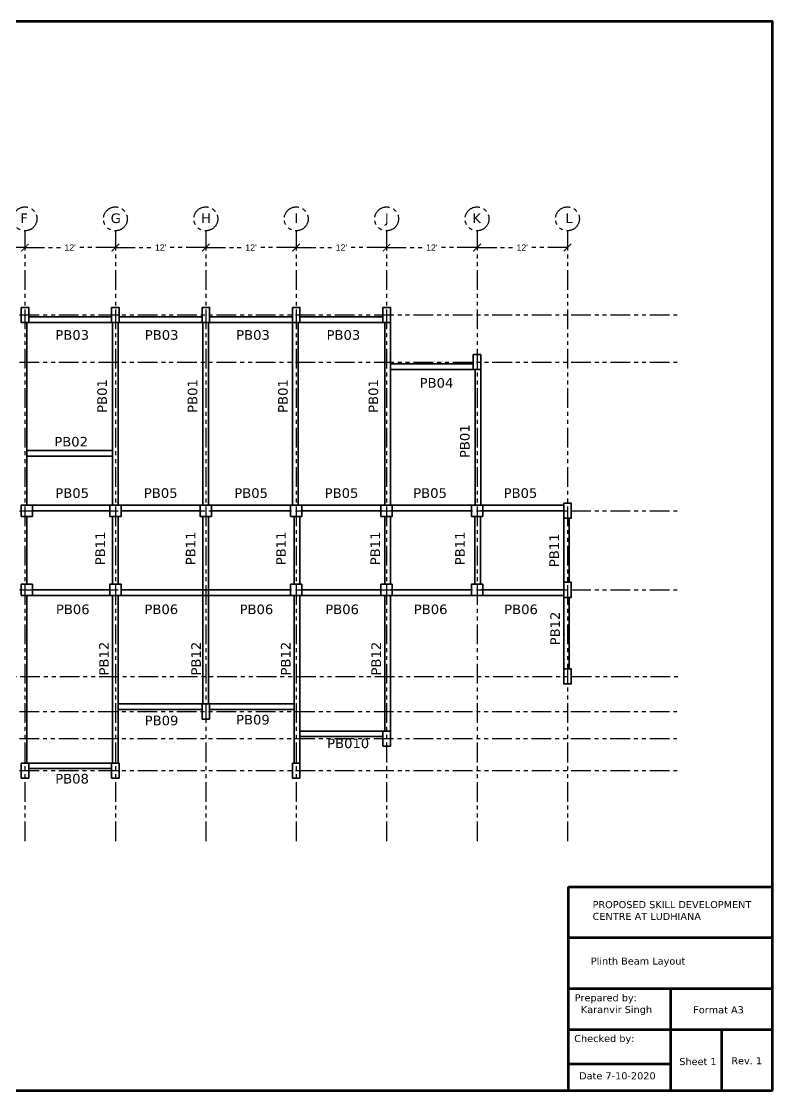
# Model space of a CAD drawing. Header units: feet. Extents: x 15113 to 123217, y -97269 to -8247.
# Drawn here: x 41966 to 43162, y -46489 to -44785 of the extents above; entities that cross this region are included whole.
import ezdxf

# ---------------------------------------------------------------- set-up
doc = ezdxf.new("R2010")
doc.units = ezdxf.units.FT
doc.header["$LTSCALE"] = 50.2
doc.header["$MEASUREMENT"] = 0
doc.header["$PDMODE"] = 3
doc.linetypes.add('PHANTOM2', pattern=[1.25, 0.625, -0.125, 0.125, -0.125, 0.125, -0.125])
doc.layers.get('0').update_dxf_attribs({"lineweight": 35})
for name, color, linetype, lineweight in [('drg seal', 250, 'Continuous', 120), ('Str Beam', 10, 'Continuous', 35), ('Str Column', 50, 'Continuous', 35), ('Str LBL', 3, 'Continuous', 35)]:
    doc.layers.add(name, color=color, linetype=linetype, lineweight=lineweight)
doc.layers.add('drg seal txt', color=7, linetype='Continuous')
doc.layers.add('Str grid', color=7, linetype='Continuous', true_color=0x17d337)
doc.styles.get("Standard").update_dxf_attribs({"font": 'arial.ttf'})
doc.dimstyles.new('Copy of Standard', dxfattribs={"dimscale": 40, "dimtxt": 0.25, "dimasz": 0.3, "dimexe": 0.18, "dimexo": 5, "dimgap": 0.09, "dimtad": 0, "dimtih": 1, "dimtoh": 1, "dimdec": 0, "dimzin": 0, "dimdsep": 46, "dimlunit": 4, "dimtxsty": 'Standard', "dimcen": 0.2, "dimse1": 1, "dimse2": 1, "dimadec": 0, "dimazin": 0, "dimtfac": 1, "dimtdec": 0, "dimtofl": 0, "dimtmove": 0, "dimatfit": 3, "dimfxl": 1, "dimtolj": 1, "dimtzin": 0, "dimarcsym": 0})

# ---------------------------------------------------------------- blocks, each defined once
blk = doc.blocks.new('_ArchTick')
at = {"color": 0, "linetype": 'ByBlock', "const_width": 0.15}
blk.add_lwpolyline([(-0.5, -0.5), (0.5, 0.5)], dxfattribs=at)
blk = doc.blocks.new('*D725')
at = {"layer": 'Defpoints', "color": 0, "linetype": 'PHANTOM2', "transparency": 16777216}
for p in [(41827.6, -45145.6), (41971.6, -45145.6), (41971.6, -45145.6)]:
    blk.add_point(p, dxfattribs=at)
at = {"layer": 'Str grid', "color": 0, "linetype": 'PHANTOM2', "lineweight": -2, "transparency": 16777216}
for p, q in [((41827.6, -45145.6), (41888, -45145.6)), ((41971.6, -45145.6), (41911.3, -45145.6))]:
    blk.add_line(p, q, dxfattribs=at)
at = {"layer": 'Str grid', "color": 0, "linetype": 'PHANTOM2', "lineweight": -2, "transparency": 16777216, "xscale": 12, "yscale": 12, "zscale": 12, "rotation": 180}
blk.add_blockref('_ArchTick', (41827.6, -45145.6), dxfattribs=at)
at = {"layer": 'Str grid', "color": 0, "linetype": 'PHANTOM2', "lineweight": -2, "transparency": 16777216, "xscale": 12, "yscale": 12, "zscale": 12}
blk.add_blockref('_ArchTick', (41971.6, -45145.6), dxfattribs=at)
at = {"layer": 'Str grid', "color": 0, "linetype": 'PHANTOM2', "transparency": 16777216, "insert": (41899.6, -45145.6), "char_height": 10, "attachment_point": 5}
blk.add_mtext("\\A1;12'", dxfattribs=at)
blk = doc.blocks.new('*D726')
at = {"layer": 'Defpoints', "color": 0, "linetype": 'PHANTOM2', "transparency": 16777216}
for p in [(41971.6, -45145.6), (42115.6, -45145.6), (42115.6, -45145.6)]:
    blk.add_point(p, dxfattribs=at)
at = {"layer": 'Str grid', "color": 0, "linetype": 'PHANTOM2', "lineweight": -2, "transparency": 16777216}
for p, q in [((41971.6, -45145.6), (42032, -45145.6)), ((42115.6, -45145.6), (42055.3, -45145.6))]:
    blk.add_line(p, q, dxfattribs=at)
at = {"layer": 'Str grid', "color": 0, "linetype": 'PHANTOM2', "lineweight": -2, "transparency": 16777216, "xscale": 12, "yscale": 12, "zscale": 12, "rotation": 180}
blk.add_blockref('_ArchTick', (41971.6, -45145.6), dxfattribs=at)
at = {"layer": 'Str grid', "color": 0, "linetype": 'PHANTOM2', "lineweight": -2, "transparency": 16777216, "xscale": 12, "yscale": 12, "zscale": 12}
blk.add_blockref('_ArchTick', (42115.6, -45145.6), dxfattribs=at)
at = {"layer": 'Str grid', "color": 0, "linetype": 'PHANTOM2', "transparency": 16777216, "insert": (42043.6, -45145.6), "char_height": 10, "attachment_point": 5}
blk.add_mtext("\\A1;12'", dxfattribs=at)
blk = doc.blocks.new('*D727')
at = {"layer": 'Defpoints', "color": 0, "linetype": 'PHANTOM2', "transparency": 16777216}
for p in [(42115.6, -45145.6), (42259.6, -45145.6), (42259.6, -45145.6)]:
    blk.add_point(p, dxfattribs=at)
at = {"layer": 'Str grid', "color": 0, "linetype": 'PHANTOM2', "lineweight": -2, "transparency": 16777216}
for p, q in [((42115.6, -45145.6), (42176, -45145.6)), ((42259.6, -45145.6), (42199.3, -45145.6))]:
    blk.add_line(p, q, dxfattribs=at)
at = {"layer": 'Str grid', "color": 0, "linetype": 'PHANTOM2', "lineweight": -2, "transparency": 16777216, "xscale": 12, "yscale": 12, "zscale": 12, "rotation": 180}
blk.add_blockref('_ArchTick', (42115.6, -45145.6), dxfattribs=at)
at = {"layer": 'Str grid', "color": 0, "linetype": 'PHANTOM2', "lineweight": -2, "transparency": 16777216, "xscale": 12, "yscale": 12, "zscale": 12}
blk.add_blockref('_ArchTick', (42259.6, -45145.6), dxfattribs=at)
at = {"layer": 'Str grid', "color": 0, "linetype": 'PHANTOM2', "transparency": 16777216, "insert": (42187.6, -45145.6), "char_height": 10, "attachment_point": 5}
blk.add_mtext("\\A1;12'", dxfattribs=at)
blk = doc.blocks.new('*D728')
at = {"layer": 'Defpoints', "color": 0, "linetype": 'PHANTOM2', "transparency": 16777216}
for p in [(42259.6, -45145.6), (42403.6, -45145.6), (42403.6, -45145.6)]:
    blk.add_point(p, dxfattribs=at)
at = {"layer": 'Str grid', "color": 0, "linetype": 'PHANTOM2', "lineweight": -2, "transparency": 16777216}
for p, q in [((42259.6, -45145.6), (42320, -45145.6)), ((42403.6, -45145.6), (42343.3, -45145.6))]:
    blk.add_line(p, q, dxfattribs=at)
at = {"layer": 'Str grid', "color": 0, "linetype": 'PHANTOM2', "lineweight": -2, "transparency": 16777216, "xscale": 12, "yscale": 12, "zscale": 12, "rotation": 180}
blk.add_blockref('_ArchTick', (42259.6, -45145.6), dxfattribs=at)
at = {"layer": 'Str grid', "color": 0, "linetype": 'PHANTOM2', "lineweight": -2, "transparency": 16777216, "xscale": 12, "yscale": 12, "zscale": 12}
blk.add_blockref('_ArchTick', (42403.6, -45145.6), dxfattribs=at)
at = {"layer": 'Str grid', "color": 0, "linetype": 'PHANTOM2', "transparency": 16777216, "insert": (42331.6, -45145.6), "char_height": 10, "attachment_point": 5}
blk.add_mtext("\\A1;12'", dxfattribs=at)
blk = doc.blocks.new('*D729')
at = {"layer": 'Defpoints', "color": 0, "linetype": 'PHANTOM2', "transparency": 16777216}
for p in [(42403.6, -45145.6), (42547.6, -45145.6), (42547.6, -45145.6)]:
    blk.add_point(p, dxfattribs=at)
at = {"layer": 'Str grid', "color": 0, "linetype": 'PHANTOM2', "lineweight": -2, "transparency": 16777216}
for p, q in [((42403.6, -45145.6), (42464, -45145.6)), ((42547.6, -45145.6), (42487.3, -45145.6))]:
    blk.add_line(p, q, dxfattribs=at)
at = {"layer": 'Str grid', "color": 0, "linetype": 'PHANTOM2', "lineweight": -2, "transparency": 16777216, "xscale": 12, "yscale": 12, "zscale": 12, "rotation": 180}
blk.add_blockref('_ArchTick', (42403.6, -45145.6), dxfattribs=at)
at = {"layer": 'Str grid', "color": 0, "linetype": 'PHANTOM2', "lineweight": -2, "transparency": 16777216, "xscale": 12, "yscale": 12, "zscale": 12}
blk.add_blockref('_ArchTick', (42547.6, -45145.6), dxfattribs=at)
at = {"layer": 'Str grid', "color": 0, "linetype": 'PHANTOM2', "transparency": 16777216, "insert": (42475.6, -45145.6), "char_height": 10, "attachment_point": 5}
blk.add_mtext("\\A1;12'", dxfattribs=at)
blk = doc.blocks.new('*D730')
at = {"layer": 'Defpoints', "color": 0, "linetype": 'PHANTOM2', "transparency": 16777216}
for p in [(42547.6, -45145.6), (42691.6, -45145.6), (42691.6, -45145.6)]:
    blk.add_point(p, dxfattribs=at)
at = {"layer": 'Str grid', "color": 0, "linetype": 'PHANTOM2', "lineweight": -2, "transparency": 16777216}
for p, q in [((42547.6, -45145.6), (42608, -45145.6)), ((42691.6, -45145.6), (42631.3, -45145.6))]:
    blk.add_line(p, q, dxfattribs=at)
at = {"layer": 'Str grid', "color": 0, "linetype": 'PHANTOM2', "lineweight": -2, "transparency": 16777216, "xscale": 12, "yscale": 12, "zscale": 12, "rotation": 180}
blk.add_blockref('_ArchTick', (42547.6, -45145.6), dxfattribs=at)
at = {"layer": 'Str grid', "color": 0, "linetype": 'PHANTOM2', "lineweight": -2, "transparency": 16777216, "xscale": 12, "yscale": 12, "zscale": 12}
blk.add_blockref('_ArchTick', (42691.6, -45145.6), dxfattribs=at)
at = {"layer": 'Str grid', "color": 0, "linetype": 'PHANTOM2', "transparency": 16777216, "insert": (42619.6, -45145.6), "char_height": 10, "attachment_point": 5}
blk.add_mtext("\\A1;12'", dxfattribs=at)
blk = doc.blocks.new('*D720')
at = {"layer": 'Defpoints', "color": 0, "linetype": 'PHANTOM2', "transparency": 16777216}
for p in [(42691.6, -45145.6), (42835.6, -45145.6), (42835.6, -45145.6)]:
    blk.add_point(p, dxfattribs=at)
at = {"layer": 'Str grid', "color": 0, "linetype": 'PHANTOM2', "lineweight": -2, "transparency": 16777216}
for p, q in [((42691.6, -45145.6), (42752, -45145.6)), ((42835.6, -45145.6), (42775.3, -45145.6))]:
    blk.add_line(p, q, dxfattribs=at)
at = {"layer": 'Str grid', "color": 0, "linetype": 'PHANTOM2', "lineweight": -2, "transparency": 16777216, "xscale": 12, "yscale": 12, "zscale": 12, "rotation": 180}
blk.add_blockref('_ArchTick', (42691.6, -45145.6), dxfattribs=at)
at = {"layer": 'Str grid', "color": 0, "linetype": 'PHANTOM2', "lineweight": -2, "transparency": 16777216, "xscale": 12, "yscale": 12, "zscale": 12}
blk.add_blockref('_ArchTick', (42835.6, -45145.6), dxfattribs=at)
at = {"layer": 'Str grid', "color": 0, "linetype": 'PHANTOM2', "transparency": 16777216, "insert": (42763.6, -45145.6), "char_height": 10, "attachment_point": 5}
blk.add_mtext("\\A1;12'", dxfattribs=at)

msp = doc.modelspace()

# ---------------------------------------------------------------- linework, layer by layer
at = {"layer": 'drg seal', "lineweight": 70}
for p, q in [((42837.0926, -46164.1918), (43162.09451, -46164.1918)), ((42837.39937, -46489.19371), (42837.39937, -46164.1918)), ((42837.0926, -46245.44228), (43162.09451, -46245.44228)), ((42837.0926, -46326.69276), (43162.09451, -46326.69276)), ((42999.59356, -46326.69276), (42999.59356, -46489.19371)), ((42837.39937, -46391.69314), (43162.09451, -46391.69314)), ((43080.84404, -46391.69314), (43080.84404, -46489.19371)), ((42838.22228, -46446.43129), (43000.72324, -46446.43129))]:
    msp.add_line(p, q, dxfattribs=at)
msp.add_lwpolyline([(43162.40128, -46489.19371), (43162.40128, -44785.18658), (40909.29367, -44785.18658), (40909.29367, -46489.19371), (43162.09451, -46489.19371)], dxfattribs=at)
at = {"layer": 'Str Beam'}
for p, q in [((41977.63542, -45256.09296), (42109.63542, -45256.09296)), ((42121.63542, -45256.09296), (42253.63542, -45256.09296)), ((42265.63542, -45256.09296), (42397.63542, -45256.09296)), ((42409.63542, -45256.09296), (42541.63542, -45256.09296)), ((41974.63542, -45265.09257), (41974.63542, -45556.09257)), ((41974.63542, -45265.09296), (42109.63542, -45265.09296)), ((42111.13542, -45265.09296), (42111.13542, -45556.09257)), ((42120.13542, -45265.09296), (42120.13542, -45556.09257)), ((42121.63542, -45265.09296), (42253.63542, -45265.09296)), ((42255.13542, -45265.09257), (42255.13542, -45556.09257)), ((42264.13542, -45265.09257), (42264.13542, -45556.09257)), ((42265.63542, -45265.09296), (42397.63542, -45265.09296)), ((42397.63542, -45265.09257), (42397.63542, -45556.09257)), ((42406.63542, -45265.09257), (42406.63542, -45556.09257)), ((42409.63542, -45265.09296), (42544.63542, -45265.09296)), ((42544.63542, -45265.09257), (42544.63542, -45556.09257)), ((42553.63542, -45265.09257), (42553.63542, -45556.09257)), ((42685.63542, -45331.09257), (42553.63542, -45331.09257)), ((42685.63542, -45340.09257), (42553.63542, -45340.09257)), ((42688.63542, -45556.09257), (42688.63542, -45340.09257)), ((42697.63542, -45556.09257), (42697.63542, -45340.09257)), ((41974.63542, -45469.09257), (42111.13542, -45469.09257)), ((41974.63542, -45478.09257), (42111.13542, -45478.09257)), ((41983.63542, -45556.09257), (42106.63542, -45556.09257)), ((41983.63542, -45565.09257), (42106.63542, -45565.09257)), ((42124.63542, -45556.09257), (42250.63542, -45556.09257)), ((42124.63542, -45565.09257), (42250.63542, -45565.09257)), ((42268.63542, -45556.09257), (42394.63542, -45556.09257)), ((42268.63542, -45565.09257), (42394.63542, -45565.09257)), ((42538.63542, -45556.09257), (42412.63542, -45556.09257)), ((42538.63542, -45565.09257), (42412.63542, -45565.09257)), ((42553.63542, -45565.09257), (42682.63542, -45565.09257)), ((42682.63542, -45556.09257), (42556.63542, -45556.09257)), ((42697.63542, -45565.09257), (42829.63542, -45565.09257)), ((42700.63542, -45556.09257), (42829.63542, -45556.09257)), ((41974.63542, -45574.09257), (41974.63542, -45682.09257)), ((42110.98628, -45574.09257), (42110.98628, -45682.09257)), ((42119.98628, -45574.09257), (42119.98628, -45682.09257)), ((42254.98628, -45574.09257), (42254.98628, -45873.01948)), ((42263.98628, -45574.09257), (42263.98628, -45873.01948)), ((42400.63542, -45682.09257), (42400.63542, -45574.09257)), ((42409.63542, -45682.09257), (42409.63542, -45574.09257)), ((42544.63542, -45574.09257), (42544.63542, -45682.09257)), ((42553.63542, -45574.09257), (42553.63542, -45682.09257)), ((42688.01887, -45574.09257), (42688.01887, -45682.09257)), ((42697.01887, -45574.09257), (42697.01887, -45682.09257)), ((42829.63542, -45577.09257), (42829.63542, -45686.59257)), ((42838.63542, -45577.09257), (42838.63542, -45679.09257)), ((41974.63542, -45967.09257), (41974.63542, -45700.09257)), ((41983.63542, -45691.09257), (42106.63542, -45691.09257)), ((41983.63542, -45700.09257), (42106.63542, -45700.09257)), ((42111.13542, -45967.09257), (42111.13542, -45700.09257)), ((42120.13542, -45967.09257), (42120.13542, -45700.09257)), ((42124.63542, -45691.09257), (42394.63542, -45691.09257)), ((42124.63542, -45700.09257), (42394.63542, -45700.09257)), ((42400.63542, -45967.09257), (42400.63542, -45700.09257)), ((42409.63542, -45967.09257), (42409.63542, -45700.09257)), ((42538.63542, -45691.09257), (42412.63542, -45691.09257)), ((42538.63542, -45700.09257), (42412.63542, -45700.09257)), ((42544.63542, -45916.09257), (42544.63542, -45700.09257)), ((42682.63542, -45691.09257), (42553.63542, -45691.09257)), ((42553.63542, -45916.09257), (42553.63542, -45700.09257)), ((42556.63542, -45700.09257), (42682.63542, -45700.09257)), ((42697.63542, -45691.09257), (42829.63542, -45691.09257)), ((42700.63542, -45700.09257), (42829.63542, -45700.09257)), ((42829.63542, -45817.09257), (42829.63542, -45703.09257)), ((42829.63542, -45817.09257), (42829.63542, -45707.59257)), ((42829.63542, -45707.59257), (42829.63542, -45817.09257)), ((42838.63542, -45817.09257), (42838.63542, -45703.09257)), ((42253.63542, -45873.01928), (42120.13542, -45873.01928)), ((42253.63542, -45882.01928), (42120.13542, -45882.01928)), ((42265.63542, -45873.01928), (42400.63542, -45873.01928)), ((42265.63542, -45882.01928), (42400.63542, -45882.01928)), ((42541.63542, -45916.09257), (42409.63542, -45916.09257)), ((42541.63542, -45925.09257), (42409.63542, -45925.09257)), ((42111.12919, -45967.09257), (41977.62919, -45967.09257)), ((41977.62919, -45967.09257), (42111.12919, -45967.09257)), ((42109.63542, -45976.09257), (41977.62919, -45976.09257)), ((41977.62919, -45976.09257), (42109.63542, -45976.09257))]:
    msp.add_line(p, q, dxfattribs=at)
at = {"layer": 'Str Beam', "color": 3, "linetype": 'Continuous'}
msp.add_line((42400.63542, -45967.09257), (42409.63542, -45967.09257), dxfattribs=at)
at = {"layer": 'Str Column', "color": 2, "linetype": 'Continuous'}
for points in [[(41965.63542, -45241.09257), (41977.63542, -45241.09257), (41977.63542, -45265.09257), (41965.63542, -45265.09257)], [(42109.63542, -45241.09257), (42121.63542, -45241.09257), (42121.63542, -45265.09257), (42109.63542, -45265.09257)], [(42253.63542, -45241.09257), (42265.63542, -45241.09257), (42265.63542, -45265.09257), (42253.63542, -45265.09257)], [(42397.63542, -45241.09257), (42409.63542, -45241.09257), (42409.63542, -45265.09257), (42397.63542, -45265.09257)], [(42541.63542, -45241.09218), (42553.63542, -45241.09218), (42553.63542, -45265.09218), (42541.63542, -45265.09218)], [(42829.63542, -45553.09257), (42841.63542, -45553.09257), (42841.63542, -45577.09257), (42829.63542, -45577.09257)], [(42829.63542, -45679.09257), (42841.63542, -45679.09257), (42841.63542, -45703.09257), (42829.63542, -45703.09257)], [(42829.63542, -45817.09257), (42841.63542, -45817.09257), (42841.63542, -45841.09257), (42829.63542, -45841.09257)], [(41965.62919, -45967.09257), (41977.62919, -45967.09257), (41977.62919, -45991.09257), (41965.62919, -45991.09257)], [(42109.63542, -45967.09257), (42121.63542, -45967.09257), (42121.63542, -45991.09257), (42109.63542, -45991.09257)], [(42397.63542, -45967.09257), (42409.63542, -45967.09257), (42409.63542, -45991.09257), (42397.63542, -45991.09257)]]:
    msp.add_lwpolyline(points, close=True, dxfattribs=at)
at = {"layer": 'Str Column', "linetype": 'Continuous'}
for points in [[(42697.63542, -45340.09257), (42697.63542, -45316.09257), (42685.63542, -45316.09257), (42685.63542, -45340.09218)], [(42265.63542, -45897.01948), (42265.63542, -45873.01948), (42253.63542, -45873.01948), (42253.63542, -45897.01908)], [(42553.63542, -45940.09257), (42553.63542, -45916.09257), (42541.63542, -45916.09257), (42541.63542, -45940.09218)]]:
    msp.add_lwpolyline(points, close=True, dxfattribs=at)
at = {"layer": 'Str Column', "color": 2}
for points in [[(41983.63542, -45556.09257), (41983.63542, -45574.09257), (41965.63542, -45574.09257), (41965.63542, -45556.09257)], [(42124.63542, -45556.09257), (42124.63542, -45574.09257), (42106.63542, -45574.09257), (42106.63542, -45556.09257)], [(42268.63542, -45556.09257), (42268.63542, -45574.09257), (42250.63542, -45574.09257), (42250.63542, -45556.09257)], [(42412.63542, -45556.09257), (42412.63542, -45574.09257), (42394.63542, -45574.09257), (42394.63542, -45556.09257)], [(42556.63542, -45556.09257), (42556.63542, -45574.09257), (42538.63542, -45574.09257), (42538.63542, -45556.09257)], [(42700.63542, -45556.09257), (42700.63542, -45574.09257), (42682.63542, -45574.09257), (42682.63542, -45556.09257)], [(41983.63542, -45682.09257), (41983.63542, -45700.09257), (41965.63542, -45700.09257), (41965.63542, -45682.09257)], [(42124.63542, -45682.09257), (42124.63542, -45700.09257), (42106.63542, -45700.09257), (42106.63542, -45682.09257)], [(42412.63542, -45682.09257), (42412.63542, -45700.09257), (42394.63542, -45700.09257), (42394.63542, -45682.09257)], [(42556.63542, -45682.09257), (42556.63542, -45700.09257), (42538.63542, -45700.09257), (42538.63542, -45682.09257)], [(42700.63542, -45682.09257), (42700.63542, -45700.09257), (42682.63542, -45700.09257), (42682.63542, -45682.09257)]]:
    msp.add_lwpolyline(points, close=True, dxfattribs=at)
at = {"layer": 'Str grid', "color": 0, "linetype": 'PHANTOM2'}
for p, q in [((41971.63542, -45118.92261), (41971.63542, -46094.67396)), ((42115.63542, -45118.92261), (42115.63542, -46094.67396)), ((42259.63542, -45118.92261), (42259.63542, -46094.67396)), ((42403.63542, -45118.92261), (42403.63542, -46094.67396)), ((42547.63542, -45118.92222), (42547.63542, -46094.67357)), ((42691.63542, -45118.92222), (42691.63542, -46094.67357)), ((42835.63542, -45118.92222), (42835.63542, -46094.67357)), ((41084.50271, -45253.09277), (43010.14316, -45253.09277)), ((41084.50271, -45328.09257), (43010.14316, -45328.09257)), ((41084.49649, -45565.09257), (43010.13693, -45565.09257)), ((41084.49649, -45691.09257), (43010.13693, -45691.09257)), ((41085.63566, -45829.09257), (43011.2761, -45829.09257)), ((41084.18131, -45885.01928), (43009.82175, -45885.01928)), ((41084.18131, -45928.01928), (43009.82175, -45928.01928)), ((41084.50271, -45979.09257), (43010.14316, -45979.09257))]:
    msp.add_line(p, q, dxfattribs=at)
for centre in [(41971.63542, -45099.89502), (42115.63542, -45099.89502), (42259.63542, -45099.89502), (42403.63542, -45099.89502), (42547.63542, -45099.89463), (42691.63542, -45099.89463), (42835.63542, -45099.89463)]:
    msp.add_circle(centre, 19.02759, dxfattribs=at)

# ---------------------------------------------------------------- texts
at = {"layer": 'drg seal txt', "attachment_point": 1}
for s, insert, char_height, width in [('{\\fVerdana|b0|i0|c0|p34;F}', (41964.15174, -45091.23648), 15.2852164, 2687.8083334), ('{\\fVerdana|b0|i0|c0|p34;G}', (42108.15174, -45091.23648), 15.2852164, 2687.8083334), ('{\\fVerdana|b0|i0|c0|p34;H}', (42252.15174, -45091.23648), 15.2852164, 2687.8083334), ('{\\fVerdana|b0|i0|c0|p34;I}', (42400.88339, -45091.23648), 15.2852164, 2687.8083334), ('{\\fVerdana|b0|i0|c0|p34;J}', (42544.88339, -45091.23609), 15.2852164, 2687.8083334), ('{\\fVerdana|b0|i0|c0|p34;K}', (42684.15174, -45091.23609), 15.2852164, 2687.8083334), ('{\\fVerdana|b0|i0|c0|p34;L}', (42832.20641, -45091.23609), 15.2852164, 2687.8083334), ('{\\fPunjabi|b0|i0|c0|p2;°}', (42829.87429, -45761.79662), 4.1152506, 2605.1065385), ('{\\fVerdana|b0|i0|c0|p34;PROPOSED SKILL DEVELOPMENT\\PCENTRE AT LUDHIANA}', (42875.63709, -46187.10186), 11.266733, 1981.1835225), ('{\\fVerdana|b0|i0|c0|p34;Plinth Beam Layout}', (42872.73308, -46277.09884), 11.266733, 190.8526305), ('{\\fVerdana|b0|i0|c0|p34;Prepared by:\\P  Karanvir Singh}', (42847.11496, -46335.55381), 11.266733, 1981.1835225), ('{\\fVerdana|b0|i0|c0|p34;Format A3}', (43035.94368, -46354.73364), 11.266733, 1981.1835225), ('{\\fVerdana|b0|i0|c0|p34;Checked by:}', (42846.44499, -46400.47449), 11.266733, 1981.1835225), ('{\\fVerdana|b0|i0|c0|p34;Sheet 1}', (43013.74359, -46437.24341), 11.266733, 1981.1835225), ('{\\fVerdana|b0|i0|c0|p34;Rev. 1}', (43096.59714, -46435.95831), 11.266733, 1981.1835225), ('{\\fVerdana|b0|i0|c0|p34;Date 7-10-2020}', (42854.29441, -46459.94816), 11.266733, 1981.1835225)]:
    msp.add_mtext(s, dxfattribs=dict(at, insert=insert, char_height=char_height, width=width))
at = {"layer": 'Str LBL', "char_height": 15.2852164, "width": 28.177633, "attachment_point": 1}
for s, insert in [('{\\fVerdana|b0|i0|c0|p34;PB03}', (42019.96565, -45277.26002)), ('{\\fVerdana|b0|i0|c0|p34;PB03}', (42162.46565, -45277.25963)), ('{\\fVerdana|b0|i0|c0|p34;PB03}', (42307.96565, -45277.25963)), ('{\\fVerdana|b0|i0|c0|p34;PB03}', (42451.96565, -45277.26002)), ('{\\fVerdana|b0|i0|c0|p34;PB04}', (42600.21705, -45353.63127)), ('{\\fVerdana|b0|i0|c0|p34;PB02}', (42018.28958, -45447.37038)), ('{\\fVerdana|b0|i0|c0|p34;PB05}', (42019.97187, -45529.25801)), ('{\\fVerdana|b0|i0|c0|p34;PB05}', (42160.97187, -45529.25801)), ('{\\fVerdana|b0|i0|c0|p34;PB05}', (42304.97187, -45529.25801)), ('{\\fVerdana|b0|i0|c0|p34;PB05}', (42448.97187, -45529.25801)), ('{\\fVerdana|b0|i0|c0|p34;PB05}', (42589.97187, -45529.25801)), ('{\\fVerdana|b0|i0|c0|p34;PB05}', (42733.97187, -45529.25801)), ('{\\fVerdana|b0|i0|c0|p34;PB06}', (42020.89017, -45714.49517)), ('{\\fVerdana|b0|i0|c0|p34;PB06}', (42161.89017, -45714.49517)), ('{\\fVerdana|b0|i0|c0|p34;PB06}', (42313.43994, -45714.49517)), ('{\\fVerdana|b0|i0|c0|p34;PB06}', (42449.89017, -45714.49517)), ('{\\fVerdana|b0|i0|c0|p34;PB06}', (42590.89017, -45714.49517)), ('{\\fVerdana|b0|i0|c0|p34;PB06}', (42734.89017, -45714.49517)), ('{\\fVerdana|b0|i0|c0|p34;PB09}', (42162.28656, -45891.73577)), ('{\\fVerdana|b0|i0|c0|p34;PB09}', (42307.78656, -45890.41568)), ('{\\fVerdana|b0|i0|c0|p34;PB010}', (42452.83424, -45928.04356)), ('{\\fVerdana|b0|i0|c0|p34;PB08}', (42019.78033, -45984.48877))]:
    msp.add_mtext(s, dxfattribs=dict(at, insert=insert))
at = {"layer": 'Str LBL', "char_height": 15.2852164, "width": 28.177633, "attachment_point": 1, "rotation": 90}
for s, insert in [('{\\fVerdana|b0|i0|c0|p34;PB01}', (42086.78552, -45409.087)), ('{\\fVerdana|b0|i0|c0|p34;PB01}', (42230.78552, -45409.08739)), ('{\\fVerdana|b0|i0|c0|p34;PB01}', (42374.78552, -45409.087)), ('{\\fVerdana|b0|i0|c0|p34;PB01}', (42518.78552, -45409.08661)), ('{\\fVerdana|b0|i0|c0|p34;PB01}', (42664.48335, -45481.12097)), ('{\\fVerdana|b0|i0|c0|p34;PB11}', (42083.79175, -45651.92441)), ('{\\fVerdana|b0|i0|c0|p34;PB11}', (42227.79175, -45651.92441)), ('{\\fVerdana|b0|i0|c0|p34;PB11}', (42371.79175, -45651.92441)), ('{\\fVerdana|b0|i0|c0|p34;PB11}', (42521.79175, -45651.92441)), ('{\\fVerdana|b0|i0|c0|p34;PB11}', (42656.79175, -45651.92441)), ('{\\fVerdana|b0|i0|c0|p34;PB11}', (42806.79175, -45654.92441)), ('{\\fVerdana|b0|i0|c0|p34;PB12}', (42808.29493, -45779.587)), ('{\\fVerdana|b0|i0|c0|p34;PB12}', (42089.79493, -45827.587)), ('{\\fVerdana|b0|i0|c0|p34;PB12}', (42236.44315, -45827.587)), ('{\\fVerdana|b0|i0|c0|p34;PB12}', (42379.29493, -45827.587)), ('{\\fVerdana|b0|i0|c0|p34;PB12}', (42523.29493, -45827.587))]:
    msp.add_mtext(s, dxfattribs=dict(at, insert=insert))

# ---------------------------------------------------------------- dimensions: what is measured, and where the dimension line sits
at = {"layer": 'Str grid', "color": 0, "linetype": 'PHANTOM2'}
for base, p1, p2, picture, middle in [((41971.63542, -45145.63512), (41827.63542, -45145.63512), (41971.63542, -45145.63512), '*D725', (41899.63542, -45145.63512)), ((42115.63542, -45145.63512), (41971.63542, -45145.63512), (42115.63542, -45145.63512), '*D726', (42043.63542, -45145.63512)), ((42259.63542, -45145.63512), (42115.63542, -45145.63512), (42259.63542, -45145.63512), '*D727', (42187.63542, -45145.63512)), ((42403.63542, -45145.63512), (42259.63542, -45145.63512), (42403.63542, -45145.63512), '*D728', (42331.63542, -45145.63512)), ((42547.63542, -45145.63512), (42403.63542, -45145.63512), (42547.63542, -45145.63512), '*D729', (42475.63542, -45145.63512)), ((42691.63542, -45145.63512), (42547.63542, -45145.63512), (42691.63542, -45145.63512), '*D730', (42619.63542, -45145.63512)), ((42835.63542, -45145.63512), (42691.63542, -45145.63512), (42835.63542, -45145.63512), '*D720', (42763.63542, -45145.63512))]:
    dim = msp.add_linear_dim(base=base, p1=p1, p2=p2, dimstyle='Copy of Standard', override={"dimblk": 'ArchTick'}, dxfattribs=at)
    dim.commit()
    dim.dimension.update_dxf_attribs({"geometry": picture, "text_midpoint": middle})

doc.saveas('drawing.dxf')
